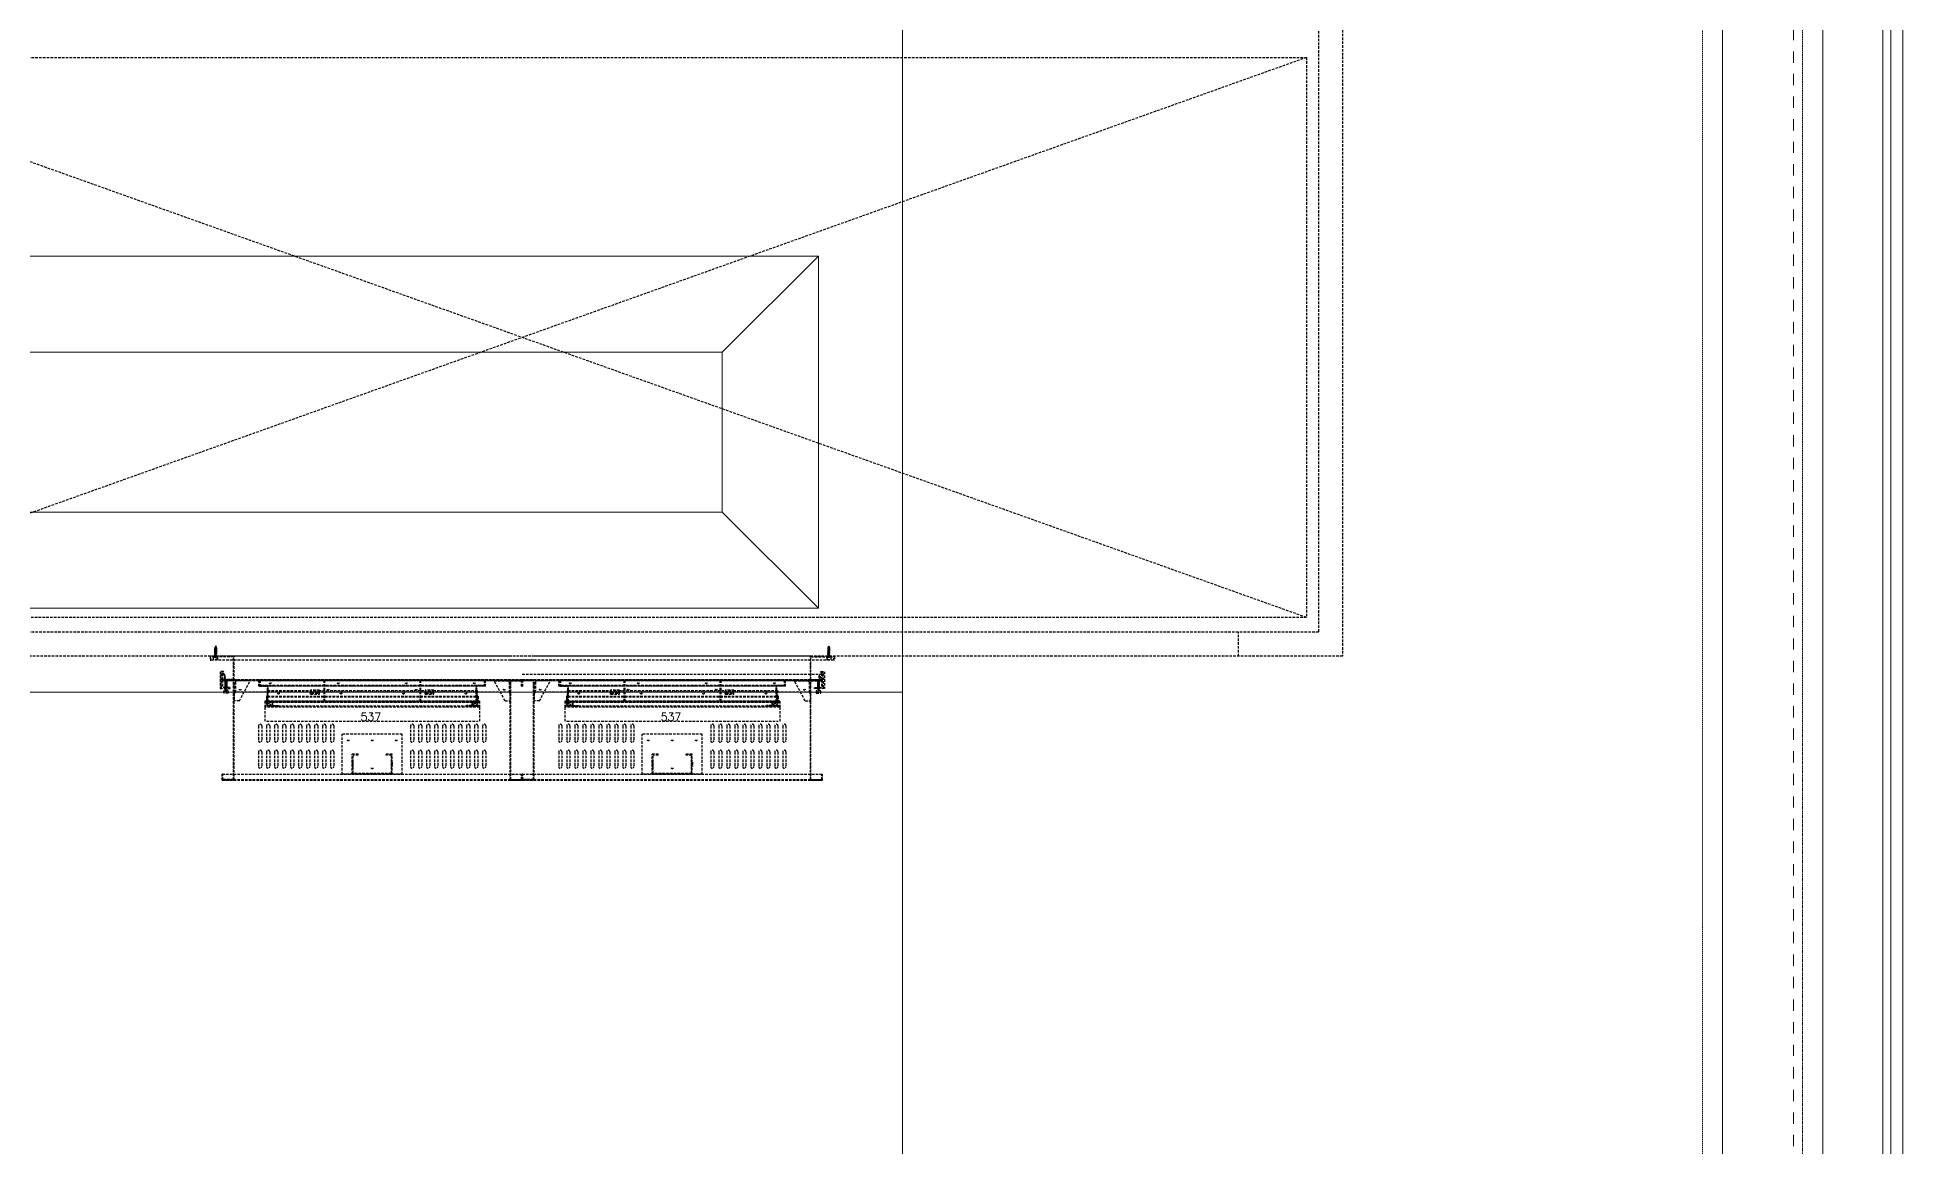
# Model space of a CAD drawing. Extents: x -32000 to 416743, y -254124 to 144214.
# Drawn here: x 12838 to 17500, y 36104 to 38878 of the extents above; entities that cross this region are included whole.
import ezdxf

# ---------------------------------------------------------------- set-up
doc = ezdxf.new("R2010")
doc.units = 0
doc.header["$LTSCALE"] = 10
for name, pattern in [('H12PL4$0$TAI_虛線', [5.644, 2.822, -2.822]), ('XFM1Q40$0$HIDDEN', [9.525, 6.35, -3.175]), ('XFM7P40ICA$0$H12PL4$0$DOTK1', [0.01, 0.005, -0.005]), ('XFM7P40ICA$0$H12PL4$0$JJP_虛線(退縮線、投影線、地下室範圍、非屬本工程、圖面分區)', [0.45, 0.3, -0.15])]:
    doc.linetypes.add(name, pattern=pattern)
for name, color, linetype in [('H12PL4$0$A-ROOF', 252, 'Continuous'), ('H12PL4$0$A-WALL-EX', 252, 'Continuous'), ('H12PL4$0$S-SLAB-SHOW', 252, 'Continuous'), ('XFM1Q40$0$01', 1, 'Continuous'), ('XFM1Q40$0$02', 3, 'Continuous'), ('XFM1Q40$0$03', 4, 'Continuous'), ('XFM1Q40$0$05', 6, 'Continuous'), ('XFM1Q40$0$06', 7, 'Continuous'), ('XFM1Q40$0$08', 3, 'Continuous'), ('XFM1Q40$0$09', 4, 'Continuous'), ('XFM1Q40$0$1', 7, 'Continuous'), ('XFM1Q40$0$10', 181, 'Continuous'), ('XFM1Q40$0$11', 6, 'Continuous'), ('XFM1Q40$0$12', 7, 'Continuous'), ('XFM1Q40$0$13', 1, 'Continuous'), ('XFM1Q40$0$14', 3, 'Continuous'), ('XFM1Q40$0$DIM', 250, 'Continuous'), ('XFM1Q40$0$TYPE14X10', 7, 'Continuous'), ('XFM1Q40$0$輪廓', 4, 'Continuous'), ('XFM7P40ICA$0$H12PL4$0$A-WALL-EX', 252, 'Continuous'), ('XFM7P40ICA$0$H12PL4$0$L40_19_MEJI', 252, 'Continuous'), ('XFM7P40ICA$0$H12PL4$0$L40_19_SIAGE1', 252, 'Continuous'), ('XFM7P40ICA$0$H12PL4$0$L40_19_SUGATA3', 252, 'Continuous'), ('XFM7P40ICA$0$H12PL4$0$L40_19_SUGATAD', 252, 'Continuous'), ('XFM7P40ICA$0$H12PL4$0$L40_19_設備基礎', 252, 'Continuous')]:
    doc.layers.add(name, color=color, linetype=linetype)
doc.styles.add('XFM1Q40$0$STANDARD', font='SIMPLEX', dxfattribs={"bigfont": 'BIGFONT'})
doc.dimstyles.new('XFM1Q40$0$ISO-25', dxfattribs={"dimtxt": 25, "dimasz": 5, "dimexe": 1.25, "dimexo": 0.625, "dimtad": 1, "dimdec": 0, "dimtxsty": 'XFM1Q40$0$STANDARD', "dimcen": 2.5, "dimadec": 0, "dimazin": 0, "dimtfac": 1, "dimtdec": 0, "dimtmove": 0, "dimatfit": 3, "dimfxl": 1, "dimarcsym": 0})

# ---------------------------------------------------------------- blocks, each defined once
blk = doc.blocks.new('H12PL4')
at = {"layer": 'H12PL4$0$A-ROOF', "linetype": 'H12PL4$0$TAI_虛線', "lineweight": 0, "flags": 128}
blk.add_lwpolyline([(17227, 57354.6), (17227, 2650)], dxfattribs=at)
at = {"layer": 'H12PL4$0$A-WALL-EX', "lineweight": 0, "flags": 128}
for points in [[(17500, -2650), (17500, 91700)], [(17500, -2650), (17500, 91700)], [(17500, -2650), (17500, 91700)], [(17500, -2650), (17500, 91700)], [(17500, 83000), (17500, -2615)]]:
    blk.add_lwpolyline(points, dxfattribs=at)
at = {"layer": 'H12PL4$0$S-SLAB-SHOW', "lineweight": 0}
blk.add_line((17300, -2300), (17300, 82649.8), dxfattribs=at)
at = {"layer": 'H12PL4$0$S-SLAB-SHOW', "lineweight": 0, "flags": 128}
blk.add_lwpolyline([(17470, -2300), (17470, 82649.8)], dxfattribs=at)
blk = doc.blocks.new('*D310')
at = {"layer": 'DEFPOINTS', "color": 0, "linetype": 'XFM1Q40$0$HIDDEN', "ltscale": 0.1, "transparency": 16777216}
for p in [(287256.5, 172070.6), (287793.5, 172070.6), (287793.5, 172035.6)]:
    blk.add_point(p, dxfattribs=at)
at = {"layer": 'XFM1Q40$0$DIM', "color": 0, "linetype": 'XFM1Q40$0$HIDDEN', "lineweight": -2, "ltscale": 0.1, "transparency": 16777216}
for p, q in [((287256.5, 172070), (287256.5, 172034.3)), ((287261.5, 172035.6), (287788.5, 172035.6)), ((287793.5, 172070), (287793.5, 172034.3))]:
    blk.add_line(p, q, dxfattribs=at)
at = {"layer": 'XFM1Q40$0$DIM', "color": 0, "linetype": 'XFM1Q40$0$HIDDEN', "ltscale": 0.1, "transparency": 16777216}
for points in [[(287261.5, 172036.4), (287261.5, 172034.7), (287256.5, 172035.6)], [(287788.5, 172036.4), (287788.5, 172034.7), (287793.5, 172035.6)]]:
    blk.add_solid(points, dxfattribs=at)
at = {"layer": 'XFM1Q40$0$DIM', "color": 0, "linetype": 'XFM1Q40$0$HIDDEN', "ltscale": 0.1, "transparency": 16777216, "insert": (287521.6, 172046.2), "char_height": 20, "attachment_point": 5, "style": 'XFM1Q40$0$STANDARD'}
blk.add_mtext('537', dxfattribs=at)
blk = doc.blocks.new('*D309')
at = {"layer": 'DEFPOINTS', "color": 0, "linetype": 'XFM1Q40$0$HIDDEN', "ltscale": 0.1, "transparency": 16777216}
for p in [(286506.5, 172070.6), (287043.5, 172070.6), (287043.5, 172035.6)]:
    blk.add_point(p, dxfattribs=at)
at = {"layer": 'XFM1Q40$0$DIM', "color": 0, "linetype": 'XFM1Q40$0$HIDDEN', "lineweight": -2, "ltscale": 0.1, "transparency": 16777216}
for p, q in [((286506.5, 172070), (286506.5, 172034.3)), ((286511.5, 172035.6), (287038.5, 172035.6)), ((287043.5, 172070), (287043.5, 172034.3))]:
    blk.add_line(p, q, dxfattribs=at)
at = {"layer": 'XFM1Q40$0$DIM', "color": 0, "linetype": 'XFM1Q40$0$HIDDEN', "ltscale": 0.1, "transparency": 16777216}
for points in [[(286511.5, 172036.4), (286511.5, 172034.7), (286506.5, 172035.6)], [(287038.5, 172036.4), (287038.5, 172034.7), (287043.5, 172035.6)]]:
    blk.add_solid(points, dxfattribs=at)
at = {"layer": 'XFM1Q40$0$DIM', "color": 0, "linetype": 'XFM1Q40$0$HIDDEN', "ltscale": 0.1, "transparency": 16777216, "insert": (286771.6, 172046.2), "char_height": 20, "attachment_point": 5, "style": 'XFM1Q40$0$STANDARD'}
blk.add_mtext('537', dxfattribs=at)
blk = doc.blocks.new('XFM7P40ICA$0$H12PL4')
at = {"layer": 'XFM7P40ICA$0$H12PL4$0$A-WALL-EX', "lineweight": 0}
blk.add_line((17300, -2300), (17300, 82649.8), dxfattribs=at)
at = {"layer": 'XFM7P40ICA$0$H12PL4$0$A-WALL-EX', "lineweight": 0, "flags": 128}
for points in [[(17470, -2300), (17470, 82649.8)], [(17500, 82650), (17500, -2300)]]:
    blk.add_lwpolyline(points, dxfattribs=at)
at = {"layer": 'XFM7P40ICA$0$H12PL4$0$A-WALL-EX', "linetype": 'XFM7P40ICA$0$H12PL4$0$JJP_虛線(退縮線、投影線、地下室範圍、非屬本工程、圖面分區)', "lineweight": 0, "flags": 128}
for points in [[(17250, 57350), (17250, 2650)], [(17300, 2650), (17300, 57350)]]:
    blk.add_lwpolyline(points, dxfattribs=at)
at = {"layer": 'XFM7P40ICA$0$H12PL4$0$L40_19_MEJI', "lineweight": 0}
for p, q in [((17050, -1975), (17050, 82050)), ((15000, 42950), (15000, 19840)), ((15000, 37240), (10400, 37240))]:
    blk.add_line(p, q, dxfattribs=at)
at = {"layer": 'XFM7P40ICA$0$H12PL4$0$L40_19_SIAGE1', "lineweight": 0}
blk.add_line((17500, -2650), (17500, 91700), dxfattribs=at)
at = {"layer": 'XFM7P40ICA$0$H12PL4$0$L40_19_SUGATA3', "lineweight": 0}
for p, q in [((17450, -2125), (17450, 82475)), ((17300, -1975), (17300, 82325)), ((14550, 38090), (14790, 38330)), ((14550, 37690), (14790, 37450))]:
    blk.add_line(p, q, dxfattribs=at)
at = {"layer": 'XFM7P40ICA$0$H12PL4$0$L40_19_SUGATAD', "linetype": 'XFM7P40ICA$0$H12PL4$0$DOTK1', "lineweight": 0}
blk.add_line((17000, 2500), (17000, 57495), dxfattribs=at)
at = {"layer": 'XFM7P40ICA$0$H12PL4$0$L40_19_設備基礎', "lineweight": 0, "flags": 128}
for points in [[(14790, 37450), (14790, 38330), (10610, 38330), (10610, 37450)], [(10850, 37690), (10850, 38090), (14550, 38090), (14550, 37690)]]:
    blk.add_lwpolyline(points, close=True, dxfattribs=at)
blk = doc.blocks.new('XFM7P40ICA')
blk.add_blockref('XFM7P40ICA$0$H12PL4', (0, 0))
blk = doc.blocks.new('XFM1Q40$0$A$Cac22a11c')
at = {"color": 252, "linetype": 'XFM1Q40$0$HIDDEN', "ltscale": 0.1}
for p, q in [((286380.7, 172214.7), (286386.9, 172216.3)), ((286380.8, 172216.9), (286387, 172218.4)), ((286380.8, 172213.1), (286387, 172214.6)), ((286384, 172223.6), (286382, 172219.1)), ((286385.6, 172218.8), (286384, 172223.6)), ((287919.2, 172216.9), (287913, 172218.4)), ((287919.2, 172213.1), (287913, 172214.6)), ((287919.3, 172214.7), (287913.1, 172216.3)), ((287914.4, 172218.8), (287916, 172223.6)), ((287916, 172223.6), (287918, 172219.1)), ((286430, 172197.6), (286370, 172197.6)), ((286370, 172197.6), (286370, 172187.6)), ((286370, 172187.6), (286371.6, 172187.6)), ((287178.4, 172187.6), (286370, 172187.6)), ((286428.4, 172196), (286371.6, 172196)), ((286371.6, 172187.6), (286371.6, 172196)), ((286380.4, 172198.7), (286386.6, 172200.2)), ((286380.6, 172199.9), (286386.8, 172201.5)), ((286380.8, 172211.1), (286387, 172212.7)), ((286380.8, 172205.4), (286387, 172206.9)), ((286380.9, 172207.3), (286387.1, 172208.9)), ((286380.9, 172203.4), (286387.1, 172205)), ((286380.9, 172201.6), (286387.1, 172203.2)), ((286381.2, 172209.2), (286387.4, 172210.7)), ((286387.4, 172190.6), (286387.4, 172193.7)), ((286430, 172137.6), (286430, 172197.6)), ((287120, 172197.6), (286430, 172197.6)), ((287180, 172197.6), (287120, 172197.6)), ((287928.4, 172187.6), (287120, 172187.6)), ((287870, 172197.6), (287180, 172197.6)), ((287870, 172137.6), (287870, 172197.6)), ((287870, 172197.6), (287930, 172197.6)), ((287871.6, 172196), (287928.4, 172196)), ((287918.8, 172209.2), (287912.6, 172210.7)), ((287912.6, 172190.6), (287912.6, 172193.7)), ((287919.1, 172207.3), (287912.9, 172208.9)), ((287919.1, 172203.4), (287912.9, 172205)), ((287919.1, 172201.6), (287912.9, 172203.2)), ((287919.2, 172211.1), (287913, 172212.7)), ((287919.2, 172205.4), (287913, 172206.9)), ((287919.4, 172199.9), (287913.2, 172201.5)), ((287919.6, 172198.7), (287913.4, 172200.2)), ((287928.4, 172187.6), (287928.4, 172196)), ((287928.4, 172187.6), (287928.4, 172196)), ((287930, 172187.6), (287928.4, 172187.6)), ((287930, 172187.6), (287928.4, 172187.6)), ((287930, 172197.6), (287930, 172187.6)), ((287930, 172197.6), (287930, 172187.6)), ((286403.3, 172159.4), (286394.9, 172159.1)), ((286394.9, 172159.1), (286394.9, 172117.3)), ((286397.2, 172119.4), (286397.2, 172156.4)), ((286397.2, 172156.4), (286401.9, 172156.4)), ((286401.9, 172156.4), (286405.6, 172146.7)), ((286407.9, 172148), (286403.3, 172159.4)), ((286405.6, 172146.7), (286405.6, 172142.4)), ((286405.6, 172142.4), (286408.3, 172143)), ((286406.4, 172130.5), (286412.5, 172132.1)), ((286406.5, 172132.7), (286412.7, 172134.3)), ((286406.5, 172128.9), (286412.7, 172130.4)), ((286406.5, 172127), (286412.7, 172128.5)), ((286406.5, 172121.2), (286412.7, 172122.7)), ((286406.6, 172123.1), (286412.8, 172124.7)), ((286406.9, 172125), (286413, 172126.5)), ((286408.3, 172143), (286407.9, 172148)), ((287893.1, 172125), (287887, 172126.5)), ((287893.4, 172123.1), (287887.2, 172124.7)), ((287893.5, 172132.7), (287887.3, 172134.3)), ((287893.5, 172128.9), (287887.3, 172130.4)), ((287893.5, 172127), (287887.3, 172128.5)), ((287893.5, 172121.2), (287887.3, 172122.7)), ((287893.6, 172130.5), (287887.5, 172132.1)), ((287891.7, 172143), (287892.1, 172148)), ((287894.4, 172142.4), (287891.7, 172143)), ((287892.1, 172148), (287896.7, 172159.4)), ((287898.1, 172156.4), (287894.4, 172146.7)), ((287894.4, 172146.7), (287894.4, 172142.4)), ((287896.7, 172159.4), (287905.1, 172159.1)), ((287902.8, 172156.4), (287898.1, 172156.4)), ((287902.8, 172119.4), (287902.8, 172156.4)), ((287905.1, 172159.1), (287905.1, 172117.3)), ((286394.9, 172117.3), (286419.6, 172117.3)), ((286418.2, 172119.4), (286397.2, 172119.4)), ((286406.1, 172114.5), (286412.3, 172116.1)), ((286406.3, 172115.7), (286412.5, 172117.3)), ((286406.6, 172119.2), (286412.8, 172120.8)), ((286406.6, 172117.4), (286412.8, 172119)), ((286413, 172106.4), (286413, 172109.6)), ((286419.6, 172117.3), (286419.6, 172119.3)), ((286511.7, 172077.6), (286511.7, 172096.6)), ((286513.7, 172096.6), (286511.7, 172096.6)), ((286513.7, 172081.6), (286513.7, 172096.6)), ((287036.3, 172081.6), (287036.3, 172096.6)), ((287036.3, 172096.6), (287038.3, 172096.6)), ((287038.3, 172077.6), (287038.3, 172096.6)), ((287261.7, 172077.6), (287261.7, 172096.6)), ((287263.7, 172096.6), (287261.7, 172096.6)), ((287263.7, 172081.6), (287263.7, 172096.6)), ((287786.3, 172081.6), (287786.3, 172096.6)), ((287786.3, 172096.6), (287788.3, 172096.6)), ((287788.3, 172077.6), (287788.3, 172096.6)), ((287880.4, 172117.3), (287880.4, 172119.3)), ((287905.1, 172117.3), (287880.4, 172117.3)), ((287881.8, 172119.4), (287902.8, 172119.4)), ((287887, 172106.4), (287887, 172109.6)), ((287893.4, 172119.2), (287887.2, 172120.8)), ((287893.4, 172117.4), (287887.2, 172119)), ((287893.7, 172115.7), (287887.5, 172117.3)), ((287893.9, 172114.5), (287887.7, 172116.1))]:
    blk.add_line(p, q, dxfattribs=at)
for points in [[(286385.6, 172195.5), (286381.9, 172195.5), (286381.9, 172218.9), (286385.6, 172218.9)], [(287914.4, 172195.5), (287918.1, 172195.5), (287918.1, 172218.9), (287914.4, 172218.9)], [(286388.5, 172189.2), (286378.2, 172189.2), (286378.2, 172195.4), (286388.5, 172195.4)], [(287911.5, 172189.2), (287921.8, 172189.2), (287921.8, 172195.4), (287911.5, 172195.4)], [(286411.3, 172111.3), (286407.6, 172111.3), (286407.6, 172134.7), (286411.3, 172134.7)], [(287888.7, 172111.3), (287892.4, 172111.3), (287892.4, 172134.7), (287888.7, 172134.7)], [(286415.1, 172105.6), (286404.1, 172105.6), (286404.1, 172111.3), (286415.1, 172111.3)], [(287884.9, 172105.6), (287895.9, 172105.6), (287895.9, 172111.3), (287884.9, 172111.3)]]:
    blk.add_lwpolyline(points, close=True, dxfattribs=at)
for centre in [(286516.7, 172077.6), (287033.3, 172077.6), (287266.7, 172077.6), (287783.3, 172077.6)]:
    blk.add_circle(centre, 3, dxfattribs=at)
for centre, start, end in [((286516.7, 172077.6), 180, 126.8699), ((287033.3, 172077.6), 53.1301, 0), ((287266.7, 172077.6), 180, 126.8699), ((287783.3, 172077.6), 53.1301, 0)]:
    blk.add_arc(centre, 5, start, end, dxfattribs=at)
at = {"layer": 'XFM1Q40$0$01', "color": 252, "linetype": 'XFM1Q40$0$HIDDEN', "ltscale": 0.1}
for p, q in [((286495.3, 172137.6), (286493.7, 172137.6)), ((286493.7, 172137.6), (286493.7, 172122.6)), ((286493.7, 172122.6), (286513.7, 172122.6)), ((286495.3, 172137.6), (286495.3, 172124.2)), ((286495.3, 172124.2), (286515.2, 172124.2)), ((286513.7, 172082.6), (286513.7, 172122.6)), ((286515.2, 172084.2), (286515.2, 172124.2)), ((287034.7, 172084.2), (287034.7, 172124.2)), ((287054.7, 172124.2), (287034.7, 172124.2)), ((287036.3, 172082.6), (287036.3, 172122.6)), ((287056.2, 172122.6), (287036.3, 172122.6)), ((287054.7, 172137.6), (287056.2, 172137.6)), ((287054.7, 172137.6), (287054.7, 172124.2)), ((287056.2, 172137.6), (287056.2, 172122.6)), ((287245.3, 172137.6), (287243.7, 172137.6)), ((287243.7, 172137.6), (287243.7, 172122.6)), ((287243.7, 172122.6), (287263.7, 172122.6)), ((287245.3, 172137.6), (287245.3, 172124.2)), ((287245.3, 172124.2), (287265.2, 172124.2)), ((287263.7, 172082.6), (287263.7, 172122.6)), ((287265.2, 172084.2), (287265.2, 172124.2)), ((287784.7, 172084.2), (287784.7, 172124.2)), ((287804.6, 172124.2), (287784.7, 172124.2)), ((287786.3, 172082.6), (287786.3, 172122.6)), ((287806.2, 172122.6), (287786.3, 172122.6)), ((287804.6, 172137.6), (287806.2, 172137.6)), ((287804.6, 172137.6), (287804.6, 172124.2)), ((287806.2, 172137.6), (287806.2, 172122.6)), ((286524.2, 172082.6), (286513.7, 172082.6)), ((286524.2, 172084.2), (286515.2, 172084.2)), ((286524.2, 172084.2), (286524.2, 172082.6)), ((287025.7, 172084.2), (287025.7, 172082.6)), ((287025.7, 172084.2), (287034.7, 172084.2)), ((287025.7, 172082.6), (287036.3, 172082.6)), ((287274.2, 172082.6), (287263.7, 172082.6)), ((287274.2, 172084.2), (287265.2, 172084.2)), ((287274.2, 172084.2), (287274.2, 172082.6)), ((287775.7, 172084.2), (287775.7, 172082.6)), ((287775.7, 172084.2), (287784.7, 172084.2)), ((287775.7, 172082.6), (287786.3, 172082.6))]:
    blk.add_line(p, q, dxfattribs=at)
at = {"layer": 'XFM1Q40$0$02', "color": 252, "linetype": 'XFM1Q40$0$HIDDEN', "ltscale": 0.1}
for p, q in [((287056.2, 172137.6), (286493.7, 172137.6)), ((286493.7, 172137.6), (286493.7, 172122.6)), ((287056.2, 172124.2), (286493.7, 172124.2)), ((287056.2, 172122.6), (286493.7, 172122.6)), ((286513.8, 172082.6), (286513.8, 172124.2)), ((287036.2, 172082.6), (287036.2, 172124.2)), ((287056.2, 172122.6), (287056.2, 172137.6)), ((287806.2, 172137.6), (287243.7, 172137.6)), ((287243.7, 172137.6), (287243.7, 172122.6)), ((287806.2, 172124.2), (287243.7, 172124.2)), ((287806.2, 172122.6), (287243.7, 172122.6)), ((287263.8, 172082.6), (287263.8, 172124.2)), ((287786.2, 172082.6), (287786.2, 172124.2)), ((287806.2, 172122.6), (287806.2, 172137.6)), ((287036.2, 172084.2), (286513.8, 172084.2)), ((287036.2, 172082.6), (286513.8, 172082.6)), ((287786.2, 172084.2), (287263.8, 172084.2)), ((287786.2, 172082.6), (287263.8, 172082.6))]:
    blk.add_line(p, q, dxfattribs=at)
for centre in [(286520, 172130.6), (286690, 172130.6), (286860, 172130.6), (287030, 172130.6), (287270, 172130.6), (287440, 172130.6), (287610, 172130.6), (287780, 172130.6), (286541, 172104.8), (286626.5, 172108.6), (286637.3, 172108.6), (286697, 172104.8), (286853, 172104.8), (286912.7, 172108.6), (286923.5, 172108.6), (287009, 172104.8), (287291, 172104.8), (287376.5, 172108.6), (287387.3, 172108.6), (287447, 172104.8), (287603, 172104.8), (287662.7, 172108.6), (287673.5, 172108.6), (287759, 172104.8)]:
    blk.add_circle(centre, 1.7, dxfattribs=at)
at = {"layer": 'XFM1Q40$0$03', "color": 252, "linetype": 'XFM1Q40$0$HIDDEN', "ltscale": 0.1}
for p, q in [((286620.9, 172103.2), (286620.9, 172113.2)), ((286642.9, 172113.2), (286620.9, 172113.2)), ((286620.9, 172103.2), (286642.9, 172103.2)), ((286622.9, 172105.2), (286622.9, 172113.2)), ((286622.9, 172105.2), (286640.9, 172105.2)), ((286640.9, 172105.2), (286640.9, 172113.2)), ((286642.9, 172103.2), (286642.9, 172113.2)), ((286929.1, 172113.2), (286907.1, 172113.2)), ((286907.1, 172103.2), (286907.1, 172113.2)), ((286907.1, 172103.2), (286929.1, 172103.2)), ((286909.1, 172105.2), (286909.1, 172113.2)), ((286909.1, 172105.2), (286927.1, 172105.2)), ((286927.1, 172105.2), (286927.1, 172113.2)), ((286929.1, 172103.2), (286929.1, 172113.2)), ((287370.9, 172103.2), (287370.9, 172113.2)), ((287392.9, 172113.2), (287370.9, 172113.2)), ((287370.9, 172103.2), (287392.9, 172103.2)), ((287372.9, 172105.2), (287372.9, 172113.2)), ((287372.9, 172105.2), (287390.9, 172105.2)), ((287390.9, 172105.2), (287390.9, 172113.2)), ((287392.9, 172103.2), (287392.9, 172113.2)), ((287679.1, 172113.2), (287657.1, 172113.2)), ((287657.1, 172103.2), (287657.1, 172113.2)), ((287657.1, 172103.2), (287679.1, 172103.2)), ((287659.1, 172105.2), (287659.1, 172113.2)), ((287659.1, 172105.2), (287677.1, 172105.2)), ((287677.1, 172105.2), (287677.1, 172113.2)), ((287679.1, 172103.2), (287679.1, 172113.2))]:
    blk.add_line(p, q, dxfattribs=at)
for centre in [(286626.5, 172108.6), (286626.5, 172108.6), (286637.3, 172108.6), (286637.3, 172108.6), (286912.7, 172108.6), (286923.5, 172108.6), (287376.5, 172108.6), (287376.5, 172108.6), (287387.3, 172108.6), (287387.3, 172108.6), (287662.7, 172108.6), (287673.5, 172108.6)]:
    blk.add_circle(centre, 1.7, dxfattribs=at)
at = {"layer": 'XFM1Q40$0$05', "color": 252, "linetype": 'XFM1Q40$0$HIDDEN', "ltscale": 0.1}
for p, q in [((286524.7, 172080.6), (286526.2, 172080.6)), ((286524.7, 172080.6), (286524.7, 172072.6)), ((286526.2, 172080.6), (286526.2, 172074.2)), ((287023.7, 172080.6), (287023.7, 172074.2)), ((287025.3, 172080.6), (287023.7, 172080.6)), ((287025.3, 172080.6), (287025.3, 172072.6)), ((287274.7, 172080.6), (287276.2, 172080.6)), ((287274.7, 172080.6), (287274.7, 172072.6)), ((287276.2, 172080.6), (287276.2, 172074.2)), ((287773.7, 172080.6), (287773.7, 172074.2)), ((287775.3, 172080.6), (287773.7, 172080.6)), ((287775.3, 172080.6), (287775.3, 172072.6)), ((286524.7, 172072.6), (286539.7, 172072.6)), ((286526.2, 172074.2), (286539.7, 172074.2)), ((286539.7, 172074.2), (286539.7, 172072.6)), ((287010.3, 172074.2), (287010.3, 172072.6)), ((287023.7, 172074.2), (287010.3, 172074.2)), ((287025.3, 172072.6), (287010.3, 172072.6)), ((287274.7, 172072.6), (287289.7, 172072.6)), ((287276.2, 172074.2), (287289.7, 172074.2)), ((287289.7, 172074.2), (287289.7, 172072.6)), ((287760.3, 172074.2), (287760.3, 172072.6)), ((287773.7, 172074.2), (287760.3, 172074.2)), ((287775.3, 172072.6), (287760.3, 172072.6))]:
    blk.add_line(p, q, dxfattribs=at)
at = {"layer": 'XFM1Q40$0$06', "color": 252, "linetype": 'XFM1Q40$0$HIDDEN', "ltscale": 0.1}
for p, q in [((287043.5, 172085.6), (286506.5, 172085.6)), ((286506.5, 172085.6), (286506.5, 172070.6)), ((286508.5, 172085.6), (286508.5, 172072.6)), ((287041.5, 172085.6), (287041.5, 172072.6)), ((287043.5, 172085.6), (287043.5, 172070.6)), ((287793.5, 172085.6), (287256.5, 172085.6)), ((287256.5, 172085.6), (287256.5, 172070.6)), ((287258.5, 172085.6), (287258.5, 172072.6)), ((287791.5, 172085.6), (287791.5, 172072.6)), ((287793.5, 172085.6), (287793.5, 172070.6)), ((287043.5, 172070.6), (286506.5, 172070.6)), ((287041.5, 172072.6), (286508.5, 172072.6)), ((287793.5, 172070.6), (287256.5, 172070.6)), ((287791.5, 172072.6), (287258.5, 172072.6))]:
    blk.add_line(p, q, dxfattribs=at)
at = {"layer": 'XFM1Q40$0$08', "color": 252, "linetype": 'XFM1Q40$0$HIDDEN', "ltscale": 0.1}
for p, q in [((286510.5, 172097.8), (286510.5, 172082.6)), ((286512.5, 172097.8), (286510.5, 172097.8)), ((286511.7, 172082.6), (286510.5, 172082.6)), ((286511.7, 172096.6), (286511.7, 172082.6)), ((286513.7, 172096.6), (286511.7, 172096.6)), ((286513.7, 172111.8), (286512.5, 172111.8)), ((286512.5, 172111.8), (286512.5, 172097.8)), ((286513.7, 172111.8), (286513.7, 172096.6)), ((286514, 172082.6), (286514, 172111.8)), ((286514, 172111.8), (286622.5, 172111.8)), ((286514, 172097.8), (287036, 172097.8)), ((286514, 172096.6), (287036, 172096.6)), ((286514, 172082.6), (287036, 172082.6)), ((286623.5, 172108.6), (286623.5, 172110.8)), ((286629.5, 172108.6), (286629.5, 172110.8)), ((286630.5, 172111.8), (286633.3, 172111.8)), ((286634.3, 172108.6), (286634.3, 172110.8)), ((286640.3, 172108.6), (286640.3, 172110.8)), ((286641.3, 172111.8), (286908.7, 172111.8)), ((286909.7, 172108.6), (286909.7, 172110.8)), ((286915.7, 172108.6), (286915.7, 172110.8)), ((286916.7, 172111.8), (286919.5, 172111.8)), ((286920.5, 172108.6), (286920.5, 172110.8)), ((286926.5, 172108.6), (286926.5, 172110.8)), ((286927.5, 172111.8), (287036, 172111.8)), ((287036, 172082.6), (287036, 172111.8)), ((287036.3, 172111.8), (287036.3, 172096.6)), ((287036.3, 172111.8), (287037.5, 172111.8)), ((287036.3, 172096.6), (287038.3, 172096.6)), ((287037.5, 172111.8), (287037.5, 172097.8)), ((287037.5, 172097.8), (287039.5, 172097.8)), ((287038.3, 172096.6), (287038.3, 172082.6)), ((287038.3, 172082.6), (287039.5, 172082.6)), ((287039.5, 172097.8), (287039.5, 172082.6)), ((287260.5, 172097.8), (287260.5, 172082.6)), ((287262.5, 172097.8), (287260.5, 172097.8)), ((287261.7, 172082.6), (287260.5, 172082.6)), ((287261.7, 172096.6), (287261.7, 172082.6)), ((287263.7, 172096.6), (287261.7, 172096.6)), ((287263.7, 172111.8), (287262.5, 172111.8)), ((287262.5, 172111.8), (287262.5, 172097.8)), ((287263.7, 172111.8), (287263.7, 172096.6)), ((287264, 172082.6), (287264, 172111.8)), ((287264, 172111.8), (287372.5, 172111.8)), ((287264, 172097.8), (287786, 172097.8)), ((287264, 172096.6), (287786, 172096.6)), ((287264, 172082.6), (287786, 172082.6)), ((287373.5, 172108.6), (287373.5, 172110.8)), ((287379.5, 172108.6), (287379.5, 172110.8)), ((287380.5, 172111.8), (287383.3, 172111.8)), ((287384.3, 172108.6), (287384.3, 172110.8)), ((287390.3, 172108.6), (287390.3, 172110.8)), ((287391.3, 172111.8), (287658.7, 172111.8)), ((287659.7, 172108.6), (287659.7, 172110.8)), ((287665.7, 172108.6), (287665.7, 172110.8)), ((287666.7, 172111.8), (287669.5, 172111.8)), ((287670.5, 172108.6), (287670.5, 172110.8)), ((287676.5, 172108.6), (287676.5, 172110.8)), ((287677.5, 172111.8), (287786, 172111.8)), ((287786, 172082.6), (287786, 172111.8)), ((287786.3, 172111.8), (287786.3, 172096.6)), ((287786.3, 172111.8), (287787.5, 172111.8)), ((287786.3, 172096.6), (287788.3, 172096.6)), ((287787.5, 172111.8), (287787.5, 172097.8)), ((287787.5, 172097.8), (287789.5, 172097.8)), ((287788.3, 172096.6), (287788.3, 172082.6)), ((287788.3, 172082.6), (287789.5, 172082.6)), ((287789.5, 172097.8), (287789.5, 172082.6))]:
    blk.add_line(p, q, dxfattribs=at)
for centre in [(286541, 172104.8), (286697, 172104.8), (286853, 172104.8), (287009, 172104.8), (287291, 172104.8), (287447, 172104.8), (287603, 172104.8), (287759, 172104.8)]:
    blk.add_circle(centre, 1.7, dxfattribs=at)
for centre, radius, start, end in [((286622.5, 172110.8), 1, 0, 90), ((286626.5, 172108.6), 3, 180, 0), ((286630.5, 172110.8), 1, 90, 180), ((286633.3, 172110.8), 1, 0, 90), ((286637.3, 172108.6), 3, 180, 0), ((286641.3, 172110.8), 1, 90, 180), ((286908.7, 172110.8), 1, 0, 90), ((286912.7, 172108.6), 3, 180, 0), ((286916.7, 172110.8), 1, 90, 180), ((286919.5, 172110.8), 1, 0, 90), ((286923.5, 172108.6), 3, 180, 0), ((286927.5, 172110.8), 1, 90, 180), ((287372.5, 172110.8), 1, 0, 90), ((287376.5, 172108.6), 3, 180, 0), ((287380.5, 172110.8), 1, 90, 180), ((287383.3, 172110.8), 1, 0, 90), ((287387.3, 172108.6), 3, 180, 0), ((287391.3, 172110.8), 1, 90, 180), ((287658.7, 172110.8), 1, 0, 90), ((287662.7, 172108.6), 3, 180, 0), ((287666.7, 172110.8), 1, 90, 180), ((287669.5, 172110.8), 1, 0, 90), ((287673.5, 172108.6), 3, 180, 0), ((287677.5, 172110.8), 1, 90, 180)]:
    blk.add_arc(centre, radius, start, end, dxfattribs=at)
at = {"layer": 'XFM1Q40$0$09', "color": 252, "linetype": 'XFM1Q40$0$HIDDEN', "ltscale": 0.1}
for p, q in [((286428.4, 172139.2), (286428.4, 172196)), ((287871.6, 172139.2), (287871.6, 172196)), ((286401.6, 172152.6), (286400, 172152.6)), ((286400, 172137.6), (286400, 172152.6)), ((286401.6, 172152.6), (286400, 172152.6)), ((286400, 172137.6), (286400, 172152.6)), ((286430, 172137.6), (286400, 172137.6)), ((286430, 172137.6), (286400, 172137.6)), ((286430, 172137.6), (286400, 172137.6)), ((286400, 172122.6), (286400, 172137.6)), ((286401.6, 172122.6), (286400, 172122.6)), ((286401.6, 172139.2), (286401.6, 172152.6)), ((286401.6, 172139.2), (286401.6, 172152.6)), ((286428.4, 172139.2), (286401.6, 172139.2)), ((286428.4, 172139.2), (286401.6, 172139.2)), ((286428.4, 172136), (286401.6, 172136)), ((286401.6, 172122.6), (286401.6, 172136)), ((286428.4, 171889.2), (286428.4, 172136)), ((286430, 171887.6), (286430, 172137.6)), ((287120, 171887.6), (287120, 172137.6)), ((287120, 172137.6), (287150, 172137.6)), ((287121.6, 171889.2), (287121.6, 172136)), ((287121.6, 172136), (287148.4, 172136)), ((287148.4, 172122.6), (287148.4, 172136)), ((287148.4, 172122.6), (287150, 172122.6)), ((287180, 172137.6), (287150, 172137.6)), ((287150, 172122.6), (287150, 172137.6)), ((287150, 172122.6), (287150, 172137.6)), ((287151.6, 172122.6), (287150, 172122.6)), ((287178.4, 172136), (287151.6, 172136)), ((287151.6, 172122.6), (287151.6, 172136)), ((287178.4, 171889.2), (287178.4, 172136)), ((287180, 171887.6), (287180, 172137.6)), ((287870, 172137.6), (287900, 172137.6)), ((287870, 171887.6), (287870, 172137.6)), ((287870, 172137.6), (287900, 172137.6)), ((287871.6, 172139.2), (287898.4, 172139.2)), ((287871.6, 171889.2), (287871.6, 172136)), ((287871.6, 172136), (287898.4, 172136)), ((287898.4, 172139.2), (287898.4, 172152.6)), ((287898.4, 172152.6), (287900, 172152.6)), ((287898.4, 172152.6), (287900, 172152.6)), ((287898.4, 172139.2), (287898.4, 172152.6)), ((287898.4, 172139.2), (287898.4, 172152.6)), ((287898.4, 172152.6), (287900, 172152.6)), ((287898.4, 172122.6), (287898.4, 172136)), ((287898.4, 172122.6), (287898.4, 172136)), ((287898.4, 172122.6), (287900, 172122.6)), ((287898.4, 172122.6), (287900, 172122.6)), ((287900, 172137.6), (287900, 172152.6)), ((287900, 172137.6), (287900, 172152.6)), ((287900, 172137.6), (287900, 172152.6)), ((287900, 172122.6), (287900, 172137.6)), ((287900, 172122.6), (287900, 172137.6)), ((286400, 171887.6), (286400, 171902.6)), ((286401.6, 171902.6), (286400, 171902.6)), ((286401.6, 171889.2), (286401.6, 171902.6)), ((286428.4, 171889.2), (286401.6, 171889.2)), ((287121.6, 171889.2), (287148.4, 171889.2)), ((287148.4, 171902.6), (287150, 171902.6)), ((287148.4, 171889.2), (287148.4, 171902.6)), ((287150, 171887.6), (287150, 171902.6)), ((287151.6, 171902.6), (287150, 171902.6)), ((287150, 171887.6), (287150, 171902.6)), ((287151.6, 171889.2), (287151.6, 171902.6)), ((287178.4, 171889.2), (287151.6, 171889.2)), ((287871.6, 171889.2), (287898.4, 171889.2)), ((287898.4, 171902.6), (287900, 171902.6)), ((287898.4, 171889.2), (287898.4, 171902.6)), ((287900, 171887.6), (287900, 171902.6)), ((286430, 171887.6), (286400, 171887.6)), ((287120, 171887.6), (287150, 171887.6)), ((287180, 171887.6), (287150, 171887.6)), ((287870, 171887.6), (287900, 171887.6))]:
    blk.add_line(p, q, dxfattribs=at)
at = {"layer": 'XFM1Q40$0$1', "color": 252, "linetype": 'XFM1Q40$0$HIDDEN', "ltscale": 0.1}
blk.add_line((288940, 172197.6), (288940, 172257.6), dxfattribs=at)
at = {"layer": 'XFM1Q40$0$10', "color": 252, "linetype": 'XFM1Q40$0$HIDDEN', "ltscale": 0.1}
for p, q in [((286428.4, 172139.2), (286428.4, 172196)), ((287871.6, 172139.2), (287871.6, 172196)), ((286400, 172137.6), (286400, 172152.6)), ((286400, 172137.6), (286400, 172152.6)), ((286400, 172139.2), (287150, 172139.2)), ((286400, 172137.6), (287150, 172137.6)), ((287150, 172137.6), (286400, 172137.6)), ((286400, 172122.6), (286400, 172137.6)), ((287150, 172136), (286400, 172136)), ((286428.4, 171889.2), (286428.4, 172136)), ((287121.6, 171889.2), (287121.6, 172136)), ((287150, 172152.6), (287900, 172152.6)), ((287150, 172139.2), (287900, 172139.2)), ((287150, 172137.6), (287900, 172137.6)), ((287900, 172137.6), (287150, 172137.6)), ((287150, 172122.6), (287150, 172137.6)), ((287150, 172122.6), (287150, 172137.6)), ((287900, 172136), (287150, 172136)), ((287178.4, 171889.2), (287178.4, 172136)), ((287871.6, 171889.2), (287871.6, 172136)), ((287900, 172137.6), (287900, 172152.6)), ((287900, 172137.6), (287900, 172152.6)), ((287900, 172137.6), (287900, 172152.6)), ((287900, 172122.6), (287900, 172137.6)), ((287900, 172122.6), (287900, 172137.6)), ((286491, 172023.6), (286491, 171986.6)), ((286499, 172023.6), (286499, 171986.6)), ((286511, 172023.6), (286511, 171986.6)), ((286519, 172023.6), (286519, 171986.6)), ((286531, 172023.6), (286531, 171986.6)), ((286539, 172023.6), (286539, 171986.6)), ((286551, 172023.6), (286551, 171986.6)), ((286559, 172023.6), (286559, 171986.6)), ((286571, 172023.6), (286571, 171986.6)), ((286579, 172023.6), (286579, 171986.6)), ((286591, 172023.6), (286591, 171986.6)), ((286599, 172023.6), (286599, 171986.6)), ((286611, 172023.6), (286611, 171986.6)), ((286619, 172023.6), (286619, 171986.6)), ((286631, 172023.6), (286631, 171986.6)), ((286639, 172023.6), (286639, 171986.6)), ((286651, 172023.6), (286651, 171986.6)), ((286659, 172023.6), (286659, 171986.6)), ((286671, 172023.6), (286671, 171986.6)), ((286679, 172023.6), (286679, 171986.6)), ((286871, 172023.6), (286871, 171986.6)), ((286879, 172023.6), (286879, 171986.6)), ((286891, 172023.6), (286891, 171986.6)), ((286899, 172023.6), (286899, 171986.6)), ((286911, 172023.6), (286911, 171986.6)), ((286919, 172023.6), (286919, 171986.6)), ((286931, 172023.6), (286931, 171986.6)), ((286939, 172023.6), (286939, 171986.6)), ((286951, 172023.6), (286951, 171986.6)), ((286959, 172023.6), (286959, 171986.6)), ((286971, 172023.6), (286971, 171986.6)), ((286979, 172023.6), (286979, 171986.6)), ((286991, 172023.6), (286991, 171986.6)), ((286999, 172023.6), (286999, 171986.6)), ((287011, 172023.6), (287011, 171986.6)), ((287019, 172023.6), (287019, 171986.6)), ((287031, 172023.6), (287031, 171986.6)), ((287039, 172023.6), (287039, 171986.6)), ((287051, 172023.6), (287051, 171986.6)), ((287059, 172023.6), (287059, 171986.6)), ((287241, 172023.6), (287241, 171986.6)), ((287249, 172023.6), (287249, 171986.6)), ((287261, 172023.6), (287261, 171986.6)), ((287269, 172023.6), (287269, 171986.6)), ((287281, 172023.6), (287281, 171986.6)), ((287289, 172023.6), (287289, 171986.6)), ((287301, 172023.6), (287301, 171986.6)), ((287309, 172023.6), (287309, 171986.6)), ((287321, 172023.6), (287321, 171986.6)), ((287329, 172023.6), (287329, 171986.6)), ((287341, 172023.6), (287341, 171986.6)), ((287349, 172023.6), (287349, 171986.6)), ((287361, 172023.6), (287361, 171986.6)), ((287369, 172023.6), (287369, 171986.6)), ((287381, 172023.6), (287381, 171986.6)), ((287389, 172023.6), (287389, 171986.6)), ((287401, 172023.6), (287401, 171986.6)), ((287409, 172023.6), (287409, 171986.6)), ((287421, 172023.6), (287421, 171986.6)), ((287429, 172023.6), (287429, 171986.6)), ((287621, 172023.6), (287621, 171986.6)), ((287629, 172023.6), (287629, 171986.6)), ((287641, 172023.6), (287641, 171986.6)), ((287649, 172023.6), (287649, 171986.6)), ((287661, 172023.6), (287661, 171986.6)), ((287669, 172023.6), (287669, 171986.6)), ((287681, 172023.6), (287681, 171986.6)), ((287689, 172023.6), (287689, 171986.6)), ((287701, 172023.6), (287701, 171986.6)), ((287709, 172023.6), (287709, 171986.6)), ((287721, 172023.6), (287721, 171986.6)), ((287729, 172023.6), (287729, 171986.6)), ((287741, 172023.6), (287741, 171986.6)), ((287749, 172023.6), (287749, 171986.6)), ((287761, 172023.6), (287761, 171986.6)), ((287769, 172023.6), (287769, 171986.6)), ((287781, 172023.6), (287781, 171986.6)), ((287789, 172023.6), (287789, 171986.6)), ((287801, 172023.6), (287801, 171986.6)), ((287809, 172023.6), (287809, 171986.6)), ((286491, 171958.6), (286491, 171921.6)), ((286499, 171958.6), (286499, 171921.6)), ((286511, 171958.6), (286511, 171921.6)), ((286519, 171958.6), (286519, 171921.6)), ((286531, 171958.6), (286531, 171921.6)), ((286539, 171958.6), (286539, 171921.6)), ((286551, 171958.6), (286551, 171921.6)), ((286559, 171958.6), (286559, 171921.6)), ((286571, 171958.6), (286571, 171921.6)), ((286579, 171958.6), (286579, 171921.6)), ((286591, 171958.6), (286591, 171921.6)), ((286599, 171958.6), (286599, 171921.6)), ((286611, 171958.6), (286611, 171921.6)), ((286619, 171958.6), (286619, 171921.6)), ((286631, 171958.6), (286631, 171921.6)), ((286639, 171958.6), (286639, 171921.6)), ((286651, 171958.6), (286651, 171921.6)), ((286659, 171958.6), (286659, 171921.6)), ((286671, 171958.6), (286671, 171921.6)), ((286679, 171958.6), (286679, 171921.6)), ((286871, 171958.6), (286871, 171921.6)), ((286879, 171958.6), (286879, 171921.6)), ((286891, 171958.6), (286891, 171921.6)), ((286899, 171958.6), (286899, 171921.6)), ((286911, 171958.6), (286911, 171921.6)), ((286919, 171958.6), (286919, 171921.6)), ((286931, 171958.6), (286931, 171921.6)), ((286939, 171958.6), (286939, 171921.6)), ((286951, 171958.6), (286951, 171921.6)), ((286959, 171958.6), (286959, 171921.6)), ((286971, 171958.6), (286971, 171921.6)), ((286979, 171958.6), (286979, 171921.6)), ((286991, 171958.6), (286991, 171921.6)), ((286999, 171958.6), (286999, 171921.6)), ((287011, 171958.6), (287011, 171921.6)), ((287019, 171958.6), (287019, 171921.6)), ((287031, 171958.6), (287031, 171921.6)), ((287039, 171958.6), (287039, 171921.6)), ((287051, 171958.6), (287051, 171921.6)), ((287059, 171958.6), (287059, 171921.6)), ((287241, 171958.6), (287241, 171921.6)), ((287249, 171958.6), (287249, 171921.6)), ((287261, 171958.6), (287261, 171921.6)), ((287269, 171958.6), (287269, 171921.6)), ((287281, 171958.6), (287281, 171921.6)), ((287289, 171958.6), (287289, 171921.6)), ((287301, 171958.6), (287301, 171921.6)), ((287309, 171958.6), (287309, 171921.6)), ((287321, 171958.6), (287321, 171921.6)), ((287329, 171958.6), (287329, 171921.6)), ((287341, 171958.6), (287341, 171921.6)), ((287349, 171958.6), (287349, 171921.6)), ((287361, 171958.6), (287361, 171921.6)), ((287369, 171958.6), (287369, 171921.6)), ((287381, 171958.6), (287381, 171921.6)), ((287389, 171958.6), (287389, 171921.6)), ((287401, 171958.6), (287401, 171921.6)), ((287409, 171958.6), (287409, 171921.6)), ((287421, 171958.6), (287421, 171921.6)), ((287429, 171958.6), (287429, 171921.6)), ((287621, 171958.6), (287621, 171921.6)), ((287629, 171958.6), (287629, 171921.6)), ((287641, 171958.6), (287641, 171921.6)), ((287649, 171958.6), (287649, 171921.6)), ((287661, 171958.6), (287661, 171921.6)), ((287669, 171958.6), (287669, 171921.6)), ((287681, 171958.6), (287681, 171921.6)), ((287689, 171958.6), (287689, 171921.6)), ((287701, 171958.6), (287701, 171921.6)), ((287709, 171958.6), (287709, 171921.6)), ((287721, 171958.6), (287721, 171921.6)), ((287729, 171958.6), (287729, 171921.6)), ((287741, 171958.6), (287741, 171921.6)), ((287749, 171958.6), (287749, 171921.6)), ((287761, 171958.6), (287761, 171921.6)), ((287769, 171958.6), (287769, 171921.6)), ((287781, 171958.6), (287781, 171921.6)), ((287789, 171958.6), (287789, 171921.6)), ((287801, 171958.6), (287801, 171921.6)), ((287809, 171958.6), (287809, 171921.6)), ((286400, 171902.6), (287150, 171902.6)), ((286400, 171887.6), (286400, 171902.6)), ((286400, 171889.2), (287150, 171889.2)), ((287150, 171902.6), (287900, 171902.6)), ((287150, 171887.6), (287150, 171902.6)), ((287150, 171887.6), (287150, 171902.6)), ((287150, 171889.2), (287900, 171889.2)), ((287900, 171887.6), (287900, 171902.6)), ((286400, 171887.6), (287150, 171887.6)), ((287150, 171887.6), (287900, 171887.6))]:
    blk.add_line(p, q, dxfattribs=at)
for centre in [(286445, 172114.6), (286665, 172114.6), (286885, 172114.6), (287105, 172114.6), (287195, 172114.6), (287415, 172114.6), (287635, 172114.6), (287855, 172114.6), (286715, 171987.6), (286775, 171987.6), (286835, 171987.6), (287465, 171987.6), (287525, 171987.6), (287585, 171987.6), (286775, 171917.6), (287525, 171917.6)]:
    blk.add_circle(centre, 1.7, dxfattribs=at)
for centre, start, end in [((286495, 172023.6), 0, 180), ((286495, 171986.6), 180, 0), ((286515, 172023.6), 0, 180), ((286515, 171986.6), 180, 0), ((286535, 172023.6), 0, 180), ((286535, 171986.6), 180, 0), ((286555, 172023.6), 0, 180), ((286555, 171986.6), 180, 0), ((286575, 172023.6), 0, 180), ((286575, 171986.6), 180, 0), ((286595, 172023.6), 0, 180), ((286595, 171986.6), 180, 0), ((286615, 172023.6), 0, 180), ((286615, 171986.6), 180, 0), ((286635, 172023.6), 0, 180), ((286635, 171986.6), 180, 0), ((286655, 172023.6), 0, 180), ((286655, 171986.6), 180, 0), ((286675, 172023.6), 0, 180), ((286675, 171986.6), 180, 0), ((286875, 172023.6), 0, 180), ((286875, 171986.6), 180, 0), ((286895, 172023.6), 0, 180), ((286895, 171986.6), 180, 0), ((286915, 172023.6), 0, 180), ((286915, 171986.6), 180, 0), ((286935, 172023.6), 0, 180), ((286935, 171986.6), 180, 0), ((286955, 172023.6), 0, 180), ((286955, 171986.6), 180, 0), ((286975, 172023.6), 0, 180), ((286975, 171986.6), 180, 0), ((286995, 172023.6), 0, 180), ((286995, 171986.6), 180, 0), ((287015, 172023.6), 0, 180), ((287015, 171986.6), 180, 0), ((287035, 172023.6), 0, 180), ((287035, 171986.6), 180, 0), ((287055, 172023.6), 0, 180), ((287055, 171986.6), 180, 0), ((287245, 172023.6), 0, 180), ((287245, 171986.6), 180, 0), ((287265, 172023.6), 0, 180), ((287265, 171986.6), 180, 0), ((287285, 172023.6), 0, 180), ((287285, 171986.6), 180, 0), ((287305, 172023.6), 0, 180), ((287305, 171986.6), 180, 0), ((287325, 172023.6), 0, 180), ((287325, 171986.6), 180, 0), ((287345, 172023.6), 0, 180), ((287345, 171986.6), 180, 0), ((287365, 172023.6), 0, 180), ((287365, 171986.6), 180, 0), ((287385, 172023.6), 0, 180), ((287385, 171986.6), 180, 0), ((287405, 172023.6), 0, 180), ((287405, 171986.6), 180, 0), ((287425, 172023.6), 0, 180), ((287425, 171986.6), 180, 0), ((287625, 172023.6), 0, 180), ((287625, 171986.6), 180, 0), ((287645, 172023.6), 0, 180), ((287645, 171986.6), 180, 0), ((287665, 172023.6), 0, 180), ((287665, 171986.6), 180, 0), ((287685, 172023.6), 0, 180), ((287685, 171986.6), 180, 0), ((287705, 172023.6), 0, 180), ((287705, 171986.6), 180, 0), ((287725, 172023.6), 0, 180), ((287725, 171986.6), 180, 0), ((287745, 172023.6), 0, 180), ((287745, 171986.6), 180, 0), ((287765, 172023.6), 0, 180), ((287765, 171986.6), 180, 0), ((287785, 172023.6), 0, 180), ((287785, 171986.6), 180, 0), ((287805, 172023.6), 0, 180), ((287805, 171986.6), 180, 0), ((286495, 171958.6), 0, 180), ((286515, 171958.6), 0, 180), ((286535, 171958.6), 0, 180), ((286555, 171958.6), 0, 180), ((286575, 171958.6), 0, 180), ((286595, 171958.6), 0, 180), ((286615, 171958.6), 0, 180), ((286635, 171958.6), 0, 180), ((286655, 171958.6), 0, 180), ((286675, 171958.6), 0, 180), ((286875, 171958.6), 0, 180), ((286895, 171958.6), 0, 180), ((286915, 171958.6), 0, 180), ((286935, 171958.6), 0, 180), ((286955, 171958.6), 0, 180), ((286975, 171958.6), 0, 180), ((286995, 171958.6), 0, 180), ((287015, 171958.6), 0, 180), ((287035, 171958.6), 0, 180), ((287055, 171958.6), 0, 180), ((287245, 171958.6), 0, 180), ((287265, 171958.6), 0, 180), ((287285, 171958.6), 0, 180), ((287305, 171958.6), 0, 180), ((287325, 171958.6), 0, 180), ((287345, 171958.6), 0, 180), ((287365, 171958.6), 0, 180), ((287385, 171958.6), 0, 180), ((287405, 171958.6), 0, 180), ((287425, 171958.6), 0, 180), ((287625, 171958.6), 0, 180), ((287645, 171958.6), 0, 180), ((287665, 171958.6), 0, 180), ((287685, 171958.6), 0, 180), ((287705, 171958.6), 0, 180), ((287725, 171958.6), 0, 180), ((287745, 171958.6), 0, 180), ((287765, 171958.6), 0, 180), ((287785, 171958.6), 0, 180), ((287805, 171958.6), 0, 180), ((286495, 171921.6), 180, 0), ((286515, 171921.6), 180, 0), ((286535, 171921.6), 180, 0), ((286555, 171921.6), 180, 0), ((286575, 171921.6), 180, 0), ((286595, 171921.6), 180, 0), ((286615, 171921.6), 180, 0), ((286635, 171921.6), 180, 0), ((286655, 171921.6), 180, 0), ((286675, 171921.6), 180, 0), ((286875, 171921.6), 180, 0), ((286895, 171921.6), 180, 0), ((286915, 171921.6), 180, 0), ((286935, 171921.6), 180, 0), ((286955, 171921.6), 180, 0), ((286975, 171921.6), 180, 0), ((286995, 171921.6), 180, 0), ((287015, 171921.6), 180, 0), ((287035, 171921.6), 180, 0), ((287055, 171921.6), 180, 0), ((287245, 171921.6), 180, 0), ((287265, 171921.6), 180, 0), ((287285, 171921.6), 180, 0), ((287305, 171921.6), 180, 0), ((287325, 171921.6), 180, 0), ((287345, 171921.6), 180, 0), ((287365, 171921.6), 180, 0), ((287385, 171921.6), 180, 0), ((287405, 171921.6), 180, 0), ((287425, 171921.6), 180, 0), ((287625, 171921.6), 180, 0), ((287645, 171921.6), 180, 0), ((287665, 171921.6), 180, 0), ((287685, 171921.6), 180, 0), ((287705, 171921.6), 180, 0), ((287725, 171921.6), 180, 0), ((287745, 171921.6), 180, 0), ((287765, 171921.6), 180, 0), ((287785, 171921.6), 180, 0), ((287805, 171921.6), 180, 0)]:
    blk.add_arc(centre, 4, start, end, dxfattribs=at)
at = {"layer": 'XFM1Q40$0$11', "color": 252, "linetype": 'XFM1Q40$0$HIDDEN', "ltscale": 0.1}
for p, q in [((287119.6, 172137.6), (286430.4, 172137.6)), ((286430.4, 172107.6), (286430.4, 172137.6)), ((286491.8, 172136), (286432, 172136)), ((286432, 172107.6), (286432, 172136)), ((286491.8, 172122.6), (286491.8, 172136)), ((287058.2, 172122.6), (286491.8, 172122.6)), ((286493.4, 172122.6), (286493.4, 172137.6)), ((287056.6, 172136), (286493.4, 172136)), ((287056.6, 172122.6), (287056.6, 172137.6)), ((287118, 172136), (287058.2, 172136)), ((287058.2, 172122.6), (287058.2, 172136)), ((287118, 172107.6), (287118, 172136)), ((287119.6, 172107.6), (287119.6, 172137.6)), ((287869.6, 172137.6), (287180.4, 172137.6)), ((287180.4, 172107.6), (287180.4, 172137.6)), ((287241.8, 172136), (287182, 172136)), ((287182, 172107.6), (287182, 172136)), ((287241.8, 172122.6), (287241.8, 172136)), ((287808.2, 172122.6), (287241.8, 172122.6)), ((287243.4, 172122.6), (287243.4, 172137.6)), ((287806.6, 172136), (287243.4, 172136)), ((287806.6, 172122.6), (287806.6, 172137.6)), ((287868, 172136), (287808.2, 172136)), ((287808.2, 172122.6), (287808.2, 172136)), ((287868, 172107.6), (287868, 172136)), ((287869.6, 172107.6), (287869.6, 172137.6)), ((287119.6, 172107.6), (286430.4, 172107.6)), ((287869.6, 172107.6), (287180.4, 172107.6))]:
    blk.add_line(p, q, dxfattribs=at)
for centre in [(286520, 172130.6), (286690, 172130.6), (286860, 172130.6), (287030, 172130.6), (287270, 172130.6), (287440, 172130.6), (287610, 172130.6), (287780, 172130.6), (286445, 172114.6), (286665, 172114.6), (286885, 172114.6), (287105, 172114.6), (287195, 172114.6), (287415, 172114.6), (287635, 172114.6), (287855, 172114.6)]:
    blk.add_circle(centre, 1.7, dxfattribs=at)
at = {"layer": 'XFM1Q40$0$12', "color": 252, "linetype": 'XFM1Q40$0$HIDDEN', "ltscale": 0.1}
for p, q in [((286433, 172133), (286433, 172106)), ((286470, 172136), (286436, 172136)), ((286443, 172086), (286470, 172136)), ((286654, 172137.6), (286654, 172086)), ((286654, 172136), (286656, 172136)), ((286656, 172137.6), (286656, 172086)), ((286894, 172137.6), (286894, 172086)), ((286896, 172136), (286894, 172136)), ((286896, 172137.6), (286896, 172086)), ((287107, 172086), (287080, 172136)), ((287080, 172136), (287114, 172136)), ((287117, 172133), (287117, 172106)), ((287183, 172133), (287183, 172106)), ((287220, 172136), (287186, 172136)), ((287193, 172086), (287220, 172136)), ((287404, 172137.6), (287404, 172086)), ((287404, 172136), (287406, 172136)), ((287406, 172137.6), (287406, 172086)), ((287644, 172137.6), (287644, 172086)), ((287646, 172136), (287644, 172136)), ((287646, 172137.6), (287646, 172086)), ((287857, 172086), (287830, 172136)), ((287830, 172136), (287864, 172136)), ((287867, 172133), (287867, 172106)), ((286430, 172106), (286430, 172086)), ((286433, 172106), (286430, 172106)), ((286443, 172086), (286430, 172086)), ((286654, 172086), (286656, 172086)), ((286896, 172086), (286894, 172086)), ((287107, 172086), (287120, 172086)), ((287117, 172106), (287120, 172106)), ((287120, 172106), (287120, 172086)), ((287180, 172106), (287180, 172086)), ((287183, 172106), (287180, 172106)), ((287193, 172086), (287180, 172086)), ((287404, 172086), (287406, 172086)), ((287646, 172086), (287644, 172086)), ((287857, 172086), (287870, 172086)), ((287867, 172106), (287870, 172106)), ((287870, 172106), (287870, 172086))]:
    blk.add_line(p, q, dxfattribs=at)
for centre, start, end in [((286436, 172133), 90, 180), ((287114, 172133), 0, 90), ((287186, 172133), 90, 180), ((287864, 172133), 0, 90)]:
    blk.add_arc(centre, 3, start, end, dxfattribs=at)
at = {"layer": 'XFM1Q40$0$13', "color": 252, "linetype": 'XFM1Q40$0$HIDDEN', "ltscale": 0.1}
for p, q in [((286700, 171902.6), (286700, 172002.6)), ((286850, 172002.6), (286700, 172002.6)), ((286850, 171902.6), (286850, 172002.6)), ((287450, 171902.6), (287450, 172002.6)), ((287600, 172002.6), (287450, 172002.6)), ((287600, 171902.6), (287600, 172002.6)), ((286850, 171902.6), (286700, 171902.6)), ((286724.9, 171932.9), (286724.9, 171922.3)), ((286724.9, 171932.9), (286727.1, 171932.9)), ((286724.9, 171922.3), (286727.1, 171922.3)), ((286727.1, 171922.3), (286727.1, 171932.9)), ((286825.1, 171932.9), (286822.9, 171932.9)), ((286822.9, 171922.3), (286822.9, 171932.9)), ((286825.1, 171922.3), (286822.9, 171922.3)), ((286825.1, 171932.9), (286825.1, 171922.3)), ((287600, 171902.6), (287450, 171902.6)), ((287474.9, 171932.9), (287474.9, 171922.3)), ((287474.9, 171932.9), (287477.1, 171932.9)), ((287474.9, 171922.3), (287477.1, 171922.3)), ((287477.1, 171922.3), (287477.1, 171932.9)), ((287575.1, 171932.9), (287572.9, 171932.9)), ((287572.9, 171922.3), (287572.9, 171932.9)), ((287575.1, 171922.3), (287572.9, 171922.3)), ((287575.1, 171932.9), (287575.1, 171922.3))]:
    blk.add_line(p, q, dxfattribs=at)
for centre in [(286715, 171987.6), (286775, 171987.6), (286835, 171987.6), (287465, 171987.6), (287525, 171987.6), (287585, 171987.6), (286775, 171917.6), (287525, 171917.6)]:
    blk.add_circle(centre, 1.7, dxfattribs=at)
at = {"layer": 'XFM1Q40$0$14', "color": 252, "linetype": 'XFM1Q40$0$HIDDEN', "ltscale": 0.1}
for p, q in [((286725, 171902.6), (286725, 171952.6)), ((286740, 171952.6), (286725, 171952.6)), ((286740, 171950.6), (286727, 171950.6)), ((286727, 171904.6), (286727, 171950.6)), ((286740, 171950.6), (286740, 171952.6)), ((286810, 171950.6), (286810, 171952.6)), ((286825, 171952.6), (286810, 171952.6)), ((286823, 171950.6), (286810, 171950.6)), ((286823, 171904.6), (286823, 171950.6)), ((286825, 171902.6), (286825, 171952.6)), ((287475, 171902.6), (287475, 171952.6)), ((287490, 171952.6), (287475, 171952.6)), ((287490, 171950.6), (287477, 171950.6)), ((287477, 171904.6), (287477, 171950.6)), ((287490, 171950.6), (287490, 171952.6)), ((287560, 171950.6), (287560, 171952.6)), ((287575, 171952.6), (287560, 171952.6)), ((287573, 171950.6), (287560, 171950.6)), ((287573, 171904.6), (287573, 171950.6)), ((287575, 171902.6), (287575, 171952.6)), ((286725, 171932.6), (286727, 171932.6)), ((286725, 171922.6), (286727, 171922.6)), ((286825, 171902.6), (286725, 171902.6)), ((286823, 171904.6), (286727, 171904.6)), ((286825, 171932.6), (286823, 171932.6)), ((286825, 171922.6), (286823, 171922.6)), ((287475, 171932.6), (287477, 171932.6)), ((287475, 171922.6), (287477, 171922.6)), ((287575, 171902.6), (287475, 171902.6)), ((287573, 171904.6), (287477, 171904.6)), ((287575, 171932.6), (287573, 171932.6)), ((287575, 171922.6), (287573, 171922.6))]:
    blk.add_line(p, q, dxfattribs=at)
at = {"layer": 'XFM1Q40$0$TYPE14X10', "color": 252, "linetype": 'XFM1Q40$0$HIDDEN', "ltscale": 0.1}
for p, q in [((289200, 187517.6), (289200, 172197.6)), ((289140, 187457.6), (289140, 172257.6)), ((289140, 172257.6), (285160, 172257.6)), ((289200, 172197.6), (285100, 172197.6))]:
    blk.add_line(p, q, dxfattribs=at)
at = {"layer": 'XFM1Q40$0$輪廓', "color": 252, "linetype": 'XFM1Q40$0$HIDDEN', "ltscale": 0.1}
for p, q in [((285190, 173694.6), (289110, 173694.6)), ((289110, 173694.6), (285190, 172294.6)), ((289110, 172294.6), (285190, 173694.6)), ((289110, 173694.6), (289110, 172294.6)), ((289110, 172294.6), (285190, 172294.6))]:
    blk.add_line(p, q, dxfattribs=at)
at = {"layer": 'XFM1Q40$0$DIM', "color": 252, "linetype": 'XFM1Q40$0$HIDDEN', "ltscale": 0.1}
for base, p1, p2, picture, middle in [((287043.5, 172035.6), (286506.5, 172070.6), (287043.5, 172070.6), '*D309', (286771.6, 172035.6)), ((287793.5, 172035.6), (287256.5, 172070.6), (287793.5, 172070.6), '*D310', (287521.6, 172035.6))]:
    dim = blk.add_linear_dim(base=base, p1=p1, p2=p2, angle=180, dimstyle='XFM1Q40$0$ISO-25', override={"dimtxt": 20}, dxfattribs=at)
    dim.commit()
    dim.dimension.update_dxf_attribs({"geometry": picture, "text_midpoint": middle, "dimtype": 128})
blk = doc.blocks.new('XFM1Q40')
blk.add_blockref('XFM1Q40$0$A$Cac22a11c', (-273100, -134867.6))

msp = doc.modelspace()

# ---------------------------------------------------------------- block references
for name in ['H12PL4', 'XFM7P40ICA', 'XFM1Q40']:
    msp.add_blockref(name, (0, 0))

doc.saveas('drawing.dxf')
